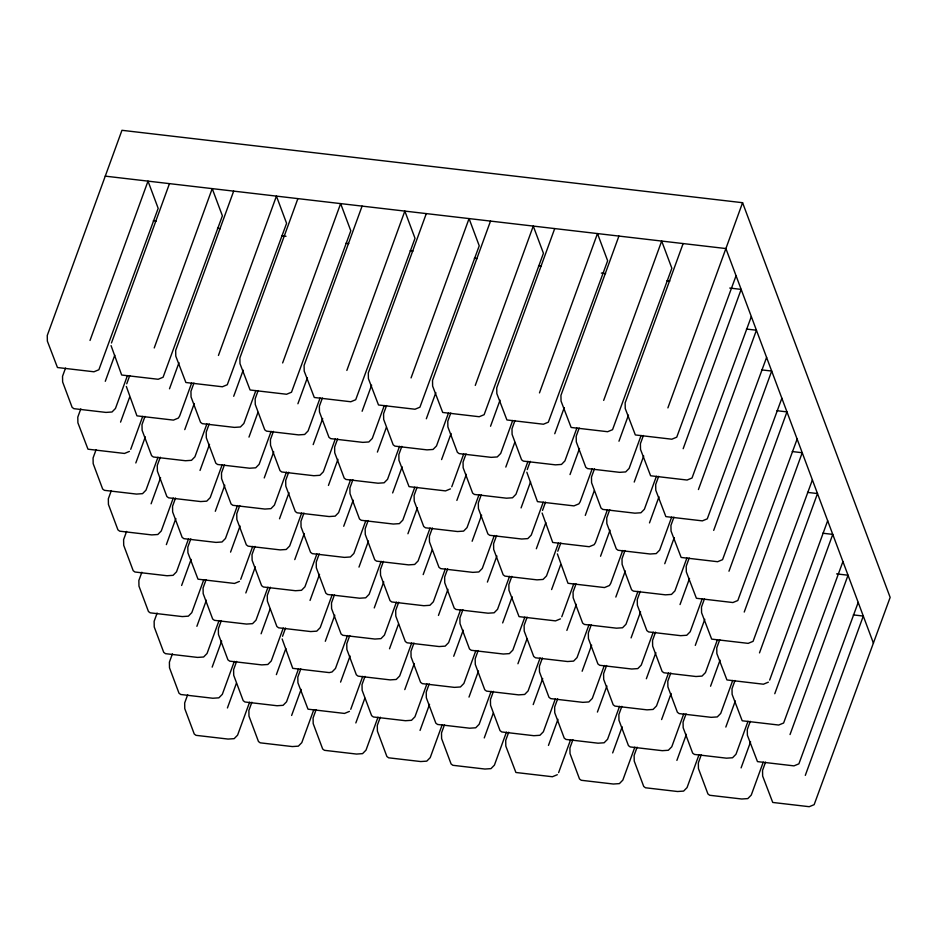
<?xml version="1.0" encoding="UTF-8"?>
<svg xmlns="http://www.w3.org/2000/svg" width="937" height="937" viewBox="0 0 937 937"><rect width="100%" height="100%" fill="white"/><g stroke="black" fill="none" stroke-linecap="round" stroke-linejoin="round"><path stroke-width="1.41" d="M65.531 368.065L62.533 376.311L62.638 381.968L72.114 407.337L73.882 408.673L105.951 412.409L112.007 411.999L115.45 408.485L127.455 375.526M90.022 340.459L148.011 181.134L158.177 208.33L98.877 369.752L93.946 371.778L57.462 367.527L47.365 341.138L47.26 335.481L121.951 130.302L742.584 202.708L890.15 597.396L814.148 804.672L809.228 806.698L772.732 802.447L762.648 776.059L762.542 770.401L765.541 762.156M80.793 408.907L77.794 417.141L77.9 422.81L87.984 449.198L124.48 453.449L129.4 451.423M111.468 342.965L169.468 183.64M105.284 381.3L114.782 355.205M96.066 449.737L93.068 457.982L93.173 463.639L102.648 489.009L104.417 490.332L136.486 494.08L142.541 493.658L145.985 490.156L157.99 457.197M126.741 383.795L129.739 375.561M120.557 422.13L129.552 397.405M154.23 347.955L212.219 188.63L222.385 215.815L163.085 377.248L158.154 379.274L121.669 375.023L111.058 345.612M111.327 490.566L108.329 498.812L108.434 504.469L117.921 529.838L119.678 531.174L151.747 534.91L157.814 534.5L161.258 530.986L173.251 498.027M130.723 449.327L142.717 416.356M145.001 416.391L142.002 424.637L142.108 430.294L151.595 455.663L153.352 456.987L185.421 460.735L191.488 460.325L194.931 456.811L206.925 423.852M233.676 191.125L175.676 350.461L175.781 356.119L185.877 382.507L222.374 386.77L227.293 384.732L286.593 223.311L276.427 196.114L218.438 355.451M135.818 462.96L145.317 436.865M169.492 388.785L178.99 362.689M126.6 531.408L123.602 539.642L123.707 545.311L133.183 570.68L134.951 572.003L167.02 575.74L173.076 575.33L176.519 571.828L188.524 538.857M160.274 457.221L157.275 465.466L157.381 471.135L166.856 496.505L168.625 497.828L200.694 501.564L206.749 501.154L210.193 497.652L222.198 464.682M191.663 383.01L179.658 415.981L178.346 418.078L173.427 420.104L136.931 415.852L126.331 386.454M193.947 383.046L190.949 391.291L191.054 396.96L200.541 422.329L202.298 423.653L234.367 427.389L240.434 426.979L243.866 423.477L255.871 390.506M151.091 503.801L160.59 477.706M184.765 429.626L194.264 403.531M141.862 572.238L138.863 580.471L138.969 586.14L148.456 611.51L150.213 612.833L182.282 616.581L188.349 616.159L191.792 612.657L203.786 579.687M175.535 498.062L172.537 506.296L172.642 511.965L182.129 537.334L183.886 538.658L215.955 542.394L222.022 541.984L225.466 538.482L237.459 505.512M209.209 423.887L206.21 432.121L206.316 437.79L215.803 463.159L217.56 464.483L249.629 468.219L255.696 467.809L259.139 464.307L271.133 431.336M166.353 544.631L175.851 518.536M297.884 198.621L239.884 357.946L239.989 363.615L250.085 390.003L286.581 394.254L291.501 392.228L350.801 230.795L340.635 203.61L282.646 362.935M200.026 470.456L209.525 444.361M233.7 396.281L243.198 370.185M157.135 613.067L154.136 621.313L154.23 626.97L163.717 652.339L165.486 653.663L197.555 657.411L203.61 657.001L207.054 653.487L219.059 620.528M190.808 538.892L187.81 547.138L187.915 552.795L198 579.183L234.496 583.446L239.415 581.408M224.482 464.717L221.483 472.962L221.589 478.62L231.076 503.989L232.833 505.312L264.902 509.06L270.957 508.65L274.4 505.137L286.406 472.178M181.626 585.461L191.125 559.366M258.155 390.542L255.157 398.787L255.262 404.444L264.749 429.814L266.506 431.137L298.575 434.885L304.642 434.475L308.074 430.961L320.079 398.002M215.299 511.286L224.798 485.19M248.973 437.11L257.968 412.385M172.396 653.897L169.398 662.143L169.503 667.812L178.99 693.181L180.747 694.504L212.816 698.241L218.883 697.831L222.327 694.329L234.32 661.358M206.07 579.722L203.071 587.967L203.177 593.636L212.664 619.006L214.421 620.329L246.49 624.065L252.557 623.655L256 620.153L267.994 587.183M239.743 505.547L236.745 513.792L236.85 519.449L246.337 544.83L248.094 546.154L280.163 549.89L286.23 549.48L289.674 545.966L301.667 513.007M196.887 626.303L206.386 600.207M273.428 431.371L270.418 439.617L270.524 445.274L280.011 470.643L281.768 471.979L313.836 475.715L319.904 475.305L323.347 471.791L335.341 438.832M230.561 552.127L240.059 526.02M362.092 206.105L304.103 365.442L304.197 371.099L314.293 397.487L350.789 401.75L355.709 399.724L415.009 238.291L404.843 211.094L346.854 370.431M264.234 477.952L273.733 451.845M187.669 694.739L184.671 702.973L184.765 708.641L194.252 734.011L196.02 735.334L228.078 739.07L234.145 738.661L237.588 735.158L249.593 702.188M297.907 403.765L307.406 377.67M221.343 620.563L218.344 628.797L218.45 634.466L227.925 659.835L229.694 661.159L261.763 664.895L267.818 664.485L271.261 660.983L283.267 628.013M240.727 579.312L252.732 546.353M255.016 546.388L252.018 554.622L252.123 560.291L261.61 585.66L263.367 586.984L295.436 590.72L301.491 590.31L304.935 586.808L316.94 553.837M212.16 667.132L221.659 641.037M288.69 472.213L285.691 480.447L285.797 486.116L295.284 511.485L297.041 512.808L329.11 516.545L335.177 516.135L338.608 512.633L350.614 479.662M245.834 592.957L255.332 566.862M322.363 398.038L319.365 406.271L319.47 411.94L328.957 437.31L330.714 438.633L362.783 442.369L368.85 441.959L372.282 438.457L384.287 405.487M279.507 518.782L289.006 492.686M313.181 444.606L322.679 418.511M236.604 661.393L233.606 669.639L233.711 675.296L243.198 700.665L244.955 701.989L277.024 705.737L283.091 705.327L286.535 701.813L298.528 668.854M270.278 587.218L267.279 595.463L267.385 601.121L276.872 626.49L278.629 627.813L310.697 631.561L316.765 631.151L320.208 627.638L332.202 594.679M227.422 707.962L236.417 683.237M303.951 513.043L300.953 521.288L301.058 526.945L310.545 552.315L312.302 553.638L344.371 557.386L350.438 556.965L353.881 553.462L365.875 520.503M261.095 633.787L270.09 609.062M337.636 438.867L334.626 447.101L334.732 452.77L344.219 478.139L345.987 479.463L378.044 483.211L384.111 482.789L387.555 479.287L399.549 446.317M294.768 559.612L304.267 533.516M426.3 213.601L368.311 372.926L368.405 378.595L378.501 404.983L414.997 409.235L419.917 407.208L479.229 245.787L469.062 218.59L411.062 377.916M328.442 485.436L337.941 459.341M251.877 702.223L248.879 710.469L248.973 716.126L258.46 741.507L260.228 742.83L292.297 746.566L298.353 746.157L301.796 742.643L313.801 709.684M362.115 411.261L371.626 385.166M282.552 636.293L285.551 628.048M319.224 553.872L316.226 562.118L316.331 567.775L325.818 593.144L327.575 594.48L359.644 598.216L365.711 597.806L369.143 594.292L381.148 561.333M276.368 674.628L285.867 648.521M352.898 479.697L349.899 487.943L350.005 493.6L359.492 518.969L361.249 520.293L393.317 524.041L399.385 523.631L402.816 520.117L414.822 487.158M310.042 600.441L319.54 574.346M386.571 405.522L383.573 413.767L383.678 419.425L393.165 444.794L394.922 446.117L426.991 449.865L433.058 449.455L436.501 445.942L448.495 412.983M343.715 526.266L353.214 500.171M377.388 452.091L386.384 427.377M300.812 668.889L297.814 677.123L297.919 682.792L308.004 709.18L344.5 713.432L349.419 711.406M334.486 594.714L331.487 602.948L331.593 608.617L341.08 633.986L342.837 635.309L374.905 639.046L380.972 638.636L384.416 635.134L396.41 602.163M291.63 715.458L301.128 689.363M368.171 520.527L365.161 528.773L365.266 534.441L374.753 559.811L376.51 561.134L408.579 564.87L414.646 564.461L418.089 560.958L430.083 527.988M325.303 641.283L334.802 615.187M401.844 446.352L398.846 454.597L398.939 460.266L409.036 486.643L445.532 490.906L450.451 488.88M358.976 567.108L368.475 541.012M490.508 221.097L432.519 380.422L432.625 386.079L442.709 412.467L479.205 416.731L484.124 414.704L543.437 253.271L533.27 226.086L475.27 385.412M392.65 492.932L402.149 466.837M316.085 709.719L313.087 717.965L313.192 723.622L322.668 748.991L324.436 750.314L356.505 754.062L362.56 753.641L366.004 750.139L378.009 717.18M347.475 635.509L335.469 668.468L332.026 671.981L329.238 672.602L292.742 668.339L282.131 638.94M426.335 418.757L435.834 392.65M349.759 635.544L346.76 643.778L346.866 649.446L356.353 674.816L358.11 676.139L390.179 679.887L396.234 679.466L399.677 675.964L411.683 642.993M383.432 561.368L380.434 569.602L380.539 575.271L390.026 600.64L391.783 601.964L423.852 605.712L429.919 605.29L433.351 601.788L445.356 568.818M340.576 682.113L350.075 656.017M417.106 487.193L414.107 495.427L414.213 501.096L423.7 526.465L425.457 527.789L457.525 531.525L463.592 531.115L467.036 527.613L479.03 494.642M374.25 607.937L383.748 581.842M450.779 413.018L447.781 421.252L447.886 426.921L457.373 452.29L459.13 453.613L491.199 457.35L497.266 456.94L500.709 453.438L512.703 420.467M407.923 533.762L417.422 507.667M350.743 709.309L362.736 676.338M441.596 459.587L451.095 433.491M365.02 676.373L362.022 684.619L362.127 690.276L371.614 715.645L373.371 716.969L405.44 720.717L411.507 720.307L414.95 716.793L426.944 683.834M398.705 602.198L395.695 610.444L395.801 616.101L405.288 641.47L407.045 642.794L439.113 646.542L445.18 646.132L448.624 642.618L460.617 609.659M355.837 722.942L364.844 698.229M432.379 528.023L429.38 536.269L429.474 541.926L438.961 567.295L440.73 568.618L472.787 572.366L478.854 571.957L482.297 568.443L494.291 535.484M389.511 648.767L398.518 624.054M451.763 486.783L463.756 453.813M466.052 453.848L463.054 462.093L463.147 467.75L472.635 493.12L474.403 494.443L506.46 498.191L512.527 497.781L515.971 494.267L527.976 461.309M423.184 574.592L432.191 549.867M554.716 228.581L496.727 387.918L496.833 393.575L506.917 419.963L543.413 424.227L548.332 422.189L607.644 260.767L597.478 233.571L539.478 392.896M456.869 500.417L466.368 474.321M380.293 717.203L377.295 725.449L377.4 731.118L386.876 756.487L388.644 757.81L420.713 761.547L426.768 761.137L430.212 757.635L442.217 724.664M490.543 426.241L500.042 400.146M413.967 643.028L410.968 651.274L411.074 656.942L420.561 682.312L422.318 683.635L454.386 687.371L460.454 686.962L463.885 683.46L475.891 650.489M447.64 568.853L444.642 577.098L444.747 582.755L454.234 608.136L455.991 609.46L488.06 613.196L494.127 612.786L497.559 609.273L509.564 576.314M404.784 689.609L414.283 663.513M481.313 494.677L478.315 502.923L478.42 508.58L487.908 533.961L489.664 535.285L521.733 539.021L527.8 538.611L531.244 535.097L543.237 502.138M438.457 615.433L447.956 589.326M514.987 420.502L511.989 428.748L512.094 434.405L521.581 459.774L523.338 461.109L555.407 464.846L561.474 464.436L564.917 460.922L576.911 427.963M472.131 541.258L481.63 515.151M505.804 467.083L514.8 442.358M429.228 683.869L426.23 692.103L426.335 697.772L435.822 723.141L437.579 724.465L469.648 728.201L475.715 727.791L479.158 724.289L491.152 691.319M462.913 609.694L459.903 617.928L460.008 623.597L469.496 648.966L471.252 650.29L503.321 654.026L509.388 653.616L512.832 650.114L524.825 617.143M420.045 730.438L429.544 704.343M496.587 535.519L493.588 543.753L493.682 549.422L503.169 574.791L504.938 576.114L536.995 579.851L543.062 579.441L546.505 575.939L558.511 542.968M453.719 656.263L463.218 630.168M527.262 469.578L530.26 461.344M487.392 582.088L496.891 555.992M618.924 236.077L560.935 395.402L561.04 401.071L571.125 427.459L607.621 431.711L612.54 429.685L671.852 268.251L661.686 241.067L603.686 400.392M521.077 507.913L530.576 481.817M444.501 724.699L441.503 732.945L441.608 738.602L451.095 763.971L452.852 765.295L484.921 769.043L490.976 768.633L494.42 765.119L506.425 732.16M554.751 433.737L564.25 407.642M478.175 650.524L475.176 658.77L475.282 664.427L484.769 689.796L486.526 691.119L518.594 694.867L524.661 694.458L528.093 690.944L540.099 657.985M511.848 576.349L508.85 584.594L508.955 590.251L519.039 616.64L555.536 620.891L560.455 618.865M468.992 697.093L478.491 670.997M542.523 510.419L545.521 502.173M502.665 622.918L512.164 596.822M579.195 427.998L576.196 436.232L576.302 441.901L585.789 467.27L587.546 468.594L619.615 472.342L625.682 471.92L629.125 468.418L641.119 435.447M536.339 548.742L545.838 522.647M570.012 474.567L579.511 448.472M493.448 691.354L490.438 699.599L490.543 705.256L500.03 730.637L501.787 731.961L533.856 735.697L539.923 735.287L543.366 731.774L555.36 698.815M527.121 617.178L524.123 625.424L524.216 631.081L533.703 656.45L535.472 657.786L567.529 661.522L573.596 661.112L577.04 657.598L589.033 624.639M484.253 737.934L493.26 713.209M557.796 551.249L560.794 543.003M517.927 663.759L526.934 639.034M592.184 468.793L580.179 501.763L578.867 503.86L573.948 505.886L537.451 501.635L526.84 472.225M594.468 468.828L591.47 477.074L591.575 482.731L601.05 508.1L602.819 509.423L634.888 513.171L640.943 512.762L644.387 509.248L656.392 476.289M551.612 589.572L560.607 564.859M683.132 243.561L625.143 402.898L625.248 408.555L635.333 434.944L671.829 439.207L676.748 437.169L736.06 275.747M585.285 515.397L594.281 490.683M508.709 732.195L505.711 740.429L505.816 746.098L515.9 772.486L552.397 776.738L557.316 774.712M618.959 441.222L628.458 415.126M542.382 658.02L539.384 666.254L539.489 671.923L548.977 697.292L550.733 698.615L582.802 702.352L588.869 701.942L592.301 698.44L604.306 665.469M561.778 616.769L573.772 583.81M576.056 583.845L573.057 592.079L573.163 597.747L582.65 623.117L584.407 624.44L616.476 628.177L622.543 627.767L625.986 624.265L637.98 591.294M533.2 704.589L542.699 678.493M607.445 509.634L595.452 542.593L594.128 544.69L589.209 546.716L552.713 542.464L542.113 513.066M609.729 509.658L606.731 517.903L606.836 523.572L616.323 548.941L618.08 550.265L650.149 554.001L656.216 553.591L659.66 550.089L671.653 517.119M566.873 630.414L576.372 604.318M643.403 435.482L640.404 443.728L640.51 449.397L650.606 475.773L687.09 480.037L692.021 478.011L751.322 316.577M600.547 556.238L610.046 530.143M634.22 482.063L643.719 455.968M557.656 698.85L554.645 707.095L554.751 712.752L564.238 738.122L566.007 739.445L598.064 743.193L604.131 742.772L607.574 739.27L619.568 706.311M667.894 407.888L742.584 202.708M591.329 624.674L588.331 632.908L588.424 638.577L597.911 663.946L599.68 665.27L631.737 669.018L637.804 668.596L641.248 665.094L653.253 632.124M548.461 745.419L557.96 719.323M622.718 550.464L610.713 583.423L609.401 585.531L604.482 587.558L567.986 583.294L557.374 553.896M625.002 550.499L622.004 558.733L622.109 564.402L631.585 589.771L633.353 591.095L665.422 594.831L671.478 594.421L674.921 590.919L686.926 557.948M582.135 671.243L591.645 645.148M658.676 476.324L655.677 484.558L655.783 490.227L665.867 516.615L702.363 520.867L707.283 518.84L766.595 357.407M615.82 597.068L625.319 570.973M558.628 772.615L570.633 739.644M649.493 522.893L658.992 496.797M572.917 739.68L569.919 747.925L570.024 753.582L579.511 778.952L581.268 780.275L613.337 784.023L619.404 783.613L622.836 780.099L634.841 747.14M683.167 448.718L741.155 289.392L729.759 288.057M606.59 665.504L603.592 673.75L603.697 679.407L613.185 704.776L614.941 706.1L647.01 709.848L653.077 709.438L656.521 705.924L668.514 672.965M640.264 591.329L637.265 599.575L637.371 605.232L646.858 630.601L648.615 631.925L680.684 635.673L686.751 635.263L690.194 631.749L702.188 598.79M597.408 712.073L606.907 685.978M673.937 517.154L670.939 525.399L671.044 531.056L681.14 557.445L717.625 561.708L722.556 559.67L781.856 398.248M631.081 637.898L640.58 611.802M664.755 563.723L674.253 537.627M698.428 489.547L756.428 330.222L746.449 329.051M621.863 706.334L618.865 714.58L618.959 720.248L628.446 745.618L630.214 746.941L662.272 750.678L668.339 750.268L671.782 746.766L683.776 713.795M655.537 632.159L652.539 640.404L652.644 646.073L662.119 671.442L663.888 672.766L695.957 676.502L702.012 676.092L705.456 672.59L717.461 639.62M612.669 752.915L622.168 726.819M689.21 557.983L686.212 566.229L686.317 571.886L696.402 598.274L732.898 602.538L737.817 600.512L797.129 439.078M646.354 678.739L655.853 652.644M680.028 604.564L689.527 578.457M713.701 530.389L771.69 371.052L761.711 369.892M637.125 747.176L634.126 755.409L634.232 761.078L643.719 786.448L645.476 787.771L677.545 791.507L683.612 791.097L687.055 787.595L699.049 754.625M670.798 673L667.8 681.234L667.905 686.903L677.392 712.272L679.149 713.596L711.218 717.332L717.285 716.922L720.729 713.42L732.722 680.449M704.472 598.825L701.473 607.059L701.579 612.728L711.663 639.116L748.159 643.368L753.079 641.341L812.391 479.908M661.616 719.569L671.115 693.474M695.289 645.394L704.788 619.298M728.963 571.219L786.963 411.882L776.984 410.722M686.071 713.83L683.073 722.076L683.167 727.733L692.654 753.102L694.422 754.426L726.48 758.174L732.547 757.764L735.99 754.25L747.995 721.291M719.745 639.655L716.746 647.9L716.852 653.557L726.936 679.946L763.432 684.209L768.352 682.171M676.889 760.399L686.388 734.303M710.562 686.224L720.061 660.128M744.236 612.048L802.224 452.723L792.245 451.552M701.333 754.66L698.334 762.905L698.44 768.563L707.927 793.944L709.684 795.267L741.753 799.003L747.82 798.593L751.263 795.08L763.257 762.121M735.006 680.485L732.008 688.73L732.113 694.387L742.198 720.776L778.694 725.039L783.613 723.013L842.925 561.579M725.824 727.065L735.322 700.958M759.497 652.878L817.497 493.553L807.518 492.393M750.279 721.326L747.281 729.56L747.386 735.229L757.471 761.617L793.967 765.869L798.886 763.842L858.198 602.409M769.664 680.075L827.664 520.749M741.097 767.895L750.596 741.799M774.77 693.72L832.759 534.383L822.78 533.223M790.032 734.549L848.032 575.224L836.624 573.889M805.305 775.379L863.293 616.054L853.314 614.895M105.26 176.144L725.894 248.551L873.46 643.25M153.305 220.804L156.151 221.132M217.513 228.3L220.359 228.628M281.721 235.784L285.996 236.288M345.929 243.28L348.775 243.608M410.137 250.765L412.994 251.104M474.345 258.261L477.202 258.589M538.552 265.745L541.41 266.085M601.343 273.077L605.618 273.569M666.968 280.737L669.826 281.065"/></g></svg>
